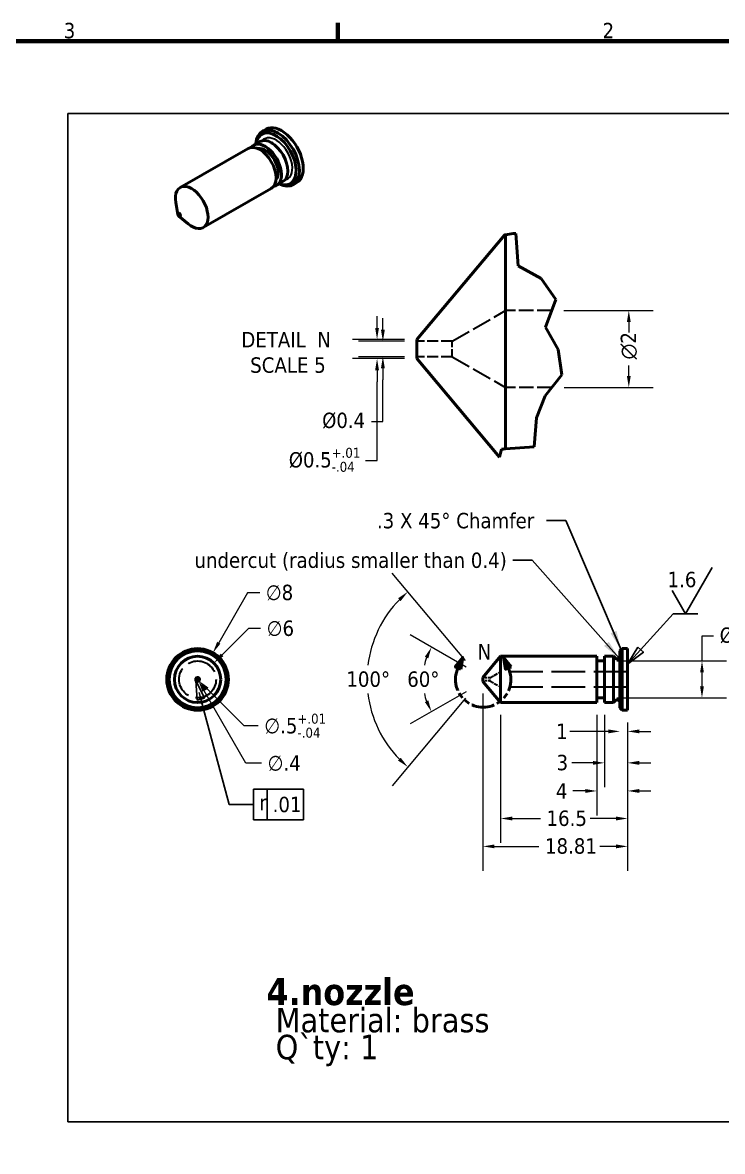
# Model space of a CAD drawing. Header units: millimetres. Extents: x 0 to 420, y 0 to 297.
# Drawn here: x 239 to 330, y 142.8 to 289.4 of the extents above; entities that cross this region are included whole.
import ezdxf

# ---------------------------------------------------------------- set-up
doc = ezdxf.new("R2010")
doc.units = ezdxf.units.MM
doc.linetypes.add('DASHED', pattern=[0.2067, 0.1654, -0.0413])
doc.linetypes.add('DOUBLE_DASH_CHAIN', pattern=[1.2403, 0.6614, -0.0827, 0.1654, -0.0827, 0.1654, -0.0827])
for name, color, linetype, lineweight in [('Border (ANSI)', 7, 'Continuous', 70), ('Break Line (ANSI)', 7, 'Continuous', 50), ('Detail Boundary (ANSI)', 7, 'DOUBLE_DASH_CHAIN', 50), ('Dimension (ANSI)', 7, 'Continuous', 25), ('Hidden (ANSI)', 7, 'DASHED', 35), ('Sketch Geometry (ANSI)', 7, 'Continuous', 25), ('Symbol (ANSI)', 7, 'Continuous', 25), ('Visible (ANSI)', 7, 'Continuous', 50), ('Visible Narrow (ANSI)', 7, 'Continuous', 35)]:
    doc.layers.add(name, color=color, linetype=linetype, lineweight=lineweight)
doc.styles.add('Note Text (ANSI)', font='tahoma.ttf')
doc.styles.add('Text Style77', font='tahoma.ttf')
doc.dimstyles.new('Default - mm (ANSI)', dxfattribs={"dimtxt": 2, "dimasz": 1.5, "dimexe": 3.175, "dimexo": 1.6002, "dimgap": 0.8, "dimtad": 0, "dimtoh": 1, "dimrnd": 1e-08, "dimzin": 12, "dimdsep": 46, "dimtxsty": 'Note Text (ANSI)', "dimcen": 0.09, "dimdle": 10, "dimclrd": 256, "dimclre": 256, "dimclrt": 256, "dimadec": 1, "dimazin": 3, "dimtfac": 0.65, "dimtofl": 0, "dimtmove": 0, "dimatfit": 3, "dimfxl": 1, "dimtolj": 1, "dimtzin": 4, "dimlwd": 15, "dimlwe": 15, "dimarcsym": 0})
doc.dimstyles.new('Default - mm (ANSI)$7', dxfattribs={"dimtxt": 2, "dimasz": 2.5, "dimexe": 3.175, "dimexo": 1.6002, "dimgap": 0.8, "dimtad": 0, "dimtoh": 1, "dimrnd": 1e-08, "dimzin": 12, "dimdsep": 46, "dimtxsty": 'Note Text (ANSI)', "dimcen": 0.09, "dimdle": 10, "dimclrd": 256, "dimclre": 256, "dimclrt": 256, "dimadec": 1, "dimazin": 3, "dimtfac": 0.65, "dimtofl": 0, "dimtmove": 0, "dimatfit": 3, "dimfxl": 1, "dimtolj": 1, "dimtzin": 4, "dimlwd": -1, "dimlwe": 15, "dimarcsym": 0})

# ---------------------------------------------------------------- blocks, each defined once
blk = doc.blocks.new('Borders Default Border')
at = {"layer": 'Border (ANSI)'}
blk.add_line((280, 287), (280, 289.4), dxfattribs=at)
at = {"layer": 'Border (ANSI)', "flags": 128}
blk.add_lwpolyline([(10, 10), (10, 287), (410, 287), (410, 10), (10, 10)], dxfattribs=at)
at = {"layer": 'Border (ANSI)', "char_height": 2, "attachment_point": 7, "style": 'Note Text (ANSI)'}
for s, insert in [('3', (244.38, 287.36)), ('2', (314.39, 287.4))]:
    blk.add_mtext(s, dxfattribs=dict(at, insert=insert))
blk = doc.blocks.new('*D29')
at = {"layer": 'Defpoints', "color": 0, "transparency": 16777216}
for p in [(209.58, 206.85), (215.24, 201.19)]:
    blk.add_point(p, dxfattribs=at)
at = {"layer": 'Dimension (ANSI)', "lineweight": 15, "transparency": 16777216}
for p, q in [((212.32, 204.02), (212.5, 204.02)), ((212.41, 203.93), (212.41, 204.11)), ((225.77, 190.66), (216.3, 200.13)), ((227.88, 190.66), (225.77, 190.66))]:
    blk.add_line(p, q, dxfattribs=at)
at = {"layer": 'Dimension (ANSI)', "transparency": 16777216}
blk.add_solid([(216.48, 200.31), (216.12, 199.95), (215.24, 201.19)], dxfattribs=at)
at = {"layer": 'Dimension (ANSI)', "lineweight": 18, "transparency": 16777216, "insert": (228.68, 192.25), "char_height": 2, "attachment_point": 1, "style": 'Note Text (ANSI)'}
blk.add_mtext('\\A1;∅8{\\H1.300000;\\S+.06^ +.02;}', dxfattribs=at)
blk = doc.blocks.new('*D30')
at = {"layer": 'Defpoints', "color": 0, "transparency": 16777216}
for p in [(209.71, 205.32), (215.11, 202.72)]:
    blk.add_point(p, dxfattribs=at)
at = {"layer": 'Dimension (ANSI)', "lineweight": 15, "transparency": 16777216}
for p, q in [((212.32, 204.02), (212.5, 204.02)), ((212.41, 203.93), (212.41, 204.11)), ((225.9, 197.52), (216.46, 202.07)), ((228, 197.52), (225.9, 197.52))]:
    blk.add_line(p, q, dxfattribs=at)
at = {"layer": 'Dimension (ANSI)', "transparency": 16777216}
blk.add_solid([(216.57, 202.29), (216.36, 201.84), (215.11, 202.72)], dxfattribs=at)
at = {"layer": 'Dimension (ANSI)', "lineweight": 18, "transparency": 16777216, "insert": (228.8, 199.11), "char_height": 2, "attachment_point": 1, "style": 'Note Text (ANSI)'}
blk.add_mtext('\\A1;∅6{\\H1.300000;\\S+.08^ +.04;}', dxfattribs=at)
blk = doc.blocks.new('*D36')
at = {"layer": 'Defpoints', "color": 0, "transparency": 16777216}
for p in [(263.77, 207.57), (259.77, 200.65)]:
    blk.add_point(p, dxfattribs=at)
at = {"layer": 'Dimension (ANSI)', "lineweight": 15, "transparency": 16777216}
for p, q in [((268.27, 215.37), (264.52, 208.87)), ((269.84, 215.37), (268.27, 215.37)), ((261.68, 204.11), (261.86, 204.11)), ((261.77, 204.02), (261.77, 204.2))]:
    blk.add_line(p, q, dxfattribs=at)
at = {"layer": 'Dimension (ANSI)', "transparency": 16777216}
blk.add_solid([(264.31, 209), (264.74, 208.75), (263.77, 207.57)], dxfattribs=at)
at = {"layer": 'Dimension (ANSI)', "lineweight": 18, "transparency": 16777216, "insert": (270.64, 216.41), "char_height": 2, "attachment_point": 1, "style": 'Note Text (ANSI)'}
blk.add_mtext('\\A1;∅8', dxfattribs=at)
blk = doc.blocks.new('*D37')
at = {"layer": 'Defpoints', "color": 0, "transparency": 16777216}
for p in [(263.89, 206.23), (259.65, 201.99)]:
    blk.add_point(p, dxfattribs=at)
at = {"layer": 'Dimension (ANSI)', "lineweight": 15, "transparency": 16777216}
for p, q in [((268.38, 210.72), (264.96, 207.29)), ((269.95, 210.72), (268.38, 210.72)), ((261.68, 204.11), (261.86, 204.11)), ((261.77, 204.02), (261.77, 204.2))]:
    blk.add_line(p, q, dxfattribs=at)
at = {"layer": 'Dimension (ANSI)', "transparency": 16777216}
blk.add_solid([(264.78, 207.47), (265.13, 207.12), (263.89, 206.23)], dxfattribs=at)
at = {"layer": 'Dimension (ANSI)', "lineweight": 18, "transparency": 16777216, "insert": (270.75, 211.76), "char_height": 2, "attachment_point": 1, "style": 'Note Text (ANSI)'}
blk.add_mtext('\\A1;∅6', dxfattribs=at)
blk = doc.blocks.new('*D38')
at = {"layer": 'Defpoints', "color": 0, "transparency": 16777216}
for p in [(261.67, 204.28), (261.87, 203.94)]:
    blk.add_point(p, dxfattribs=at)
at = {"layer": 'Dimension (ANSI)', "lineweight": 15, "transparency": 16777216}
for p, q in [((261.68, 204.11), (261.86, 204.11)), ((261.77, 204.02), (261.77, 204.2)), ((268.04, 193.25), (262.62, 202.64)), ((270.07, 193.25), (268.04, 193.25))]:
    blk.add_line(p, q, dxfattribs=at)
at = {"layer": 'Dimension (ANSI)', "transparency": 16777216}
blk.add_solid([(262.84, 202.76), (262.41, 202.51), (261.87, 203.94)], dxfattribs=at)
at = {"layer": 'Dimension (ANSI)', "lineweight": 18, "transparency": 16777216, "insert": (270.87, 194.25), "char_height": 2, "attachment_point": 1, "style": 'Note Text (ANSI)'}
blk.add_mtext('\\A1;∅.4', dxfattribs=at)
blk = doc.blocks.new('*D39')
at = {"layer": 'Defpoints', "color": 0, "transparency": 16777216}
for p in [(261.6, 204.29), (261.95, 203.93)]:
    blk.add_point(p, dxfattribs=at)
at = {"layer": 'Dimension (ANSI)', "lineweight": 15, "transparency": 16777216}
for p, q in [((261.68, 204.11), (261.86, 204.11)), ((261.77, 204.02), (261.77, 204.2)), ((267.82, 198.07), (263.01, 202.87)), ((269.64, 198.07), (267.82, 198.07))]:
    blk.add_line(p, q, dxfattribs=at)
at = {"layer": 'Dimension (ANSI)', "transparency": 16777216}
blk.add_solid([(263.19, 203.05), (262.83, 202.7), (261.95, 203.93)], dxfattribs=at)
at = {"layer": 'Dimension (ANSI)', "lineweight": 18, "transparency": 16777216, "insert": (270.44, 199.66), "char_height": 2, "attachment_point": 1, "style": 'Note Text (ANSI)'}
blk.add_mtext('\\A1;∅.5{\\H1.300000;\\S+.01^ -.04;}', dxfattribs=at)
blk = doc.blocks.new('*D40')
at = {"layer": 'Defpoints', "color": 0, "transparency": 16777216}
for p in [(291.16, 205.57), (298.03, 204.91), (299.42, 204.11), (298.03, 203.31)]:
    blk.add_point(p, dxfattribs=at)
at = {"layer": 'Dimension (ANSI)', "lineweight": 15, "transparency": 16777216}
for p, q in [((296.65, 205.71), (289.41, 209.89)), ((296.65, 202.51), (289.41, 198.33))]:
    blk.add_line(p, q, dxfattribs=at)
for start, end in [(160.2608, 167.3204), (192.6796, 199.7392)]:
    blk.add_arc((299.42, 204.11), 8.39, start, end, dxfattribs=at)
at = {"layer": 'Dimension (ANSI)', "transparency": 16777216}
for points in [[(291.3, 207.05), (291.75, 206.84), (292.16, 208.3)], [(291.75, 201.38), (291.3, 201.17), (292.16, 199.92)]]:
    blk.add_solid(points, dxfattribs=at)
at = {"layer": 'Dimension (ANSI)', "lineweight": 18, "transparency": 16777216, "insert": (289.01, 205.15), "char_height": 2, "attachment_point": 1, "style": 'Note Text (ANSI)'}
blk.add_mtext('\\A1;60°', dxfattribs=at)
blk = doc.blocks.new('*D41')
at = {"layer": 'Defpoints', "color": 0, "transparency": 16777216}
for p in [(284.4, 208.37), (297.61, 205.34), (298.63, 204.11), (297.61, 202.89)]:
    blk.add_point(p, dxfattribs=at)
at = {"layer": 'Dimension (ANSI)', "lineweight": 15, "transparency": 16777216}
for p, q in [((296.58, 206.56), (287.05, 217.92)), ((296.58, 201.66), (287.05, 190.3))]:
    blk.add_line(p, q, dxfattribs=at)
for start, end in [(135.7885, 172.8804), (187.1196, 224.2115)]:
    blk.add_arc((298.63, 204.11), 14.85, start, end, dxfattribs=at)
at = {"layer": 'Dimension (ANSI)', "transparency": 16777216}
for points in [[(287.82, 214.65), (288.16, 214.29), (289.09, 215.49)], [(288.16, 193.94), (287.82, 193.57), (289.09, 192.73)]]:
    blk.add_solid(points, dxfattribs=at)
at = {"layer": 'Dimension (ANSI)', "lineweight": 18, "transparency": 16777216, "insert": (281.1, 205.15), "char_height": 2, "attachment_point": 1, "style": 'Note Text (ANSI)'}
blk.add_mtext('\\A1;100°', dxfattribs=at)
blk = doc.blocks.new('*D42')
at = {"layer": 'Defpoints', "color": 0, "transparency": 16777216}
for p in [(301.15, 201.11), (317.65, 200.11), (317.65, 186.04)]:
    blk.add_point(p, dxfattribs=at)
at = {"layer": 'Dimension (ANSI)', "lineweight": 15, "transparency": 16777216}
for p, q in [((301.15, 199.51), (301.15, 182.86)), ((317.65, 198.51), (317.65, 182.86)), ((302.65, 186.04), (306.31, 186.04)), ((316.15, 186.04), (312.8, 186.04))]:
    blk.add_line(p, q, dxfattribs=at)
at = {"layer": 'Dimension (ANSI)', "transparency": 16777216}
for points in [[(302.65, 186.29), (302.65, 185.79), (301.15, 186.04)], [(316.15, 186.29), (316.15, 185.79), (317.65, 186.04)]]:
    blk.add_solid(points, dxfattribs=at)
at = {"layer": 'Dimension (ANSI)', "lineweight": 18, "transparency": 16777216, "insert": (307.11, 187.08), "char_height": 2, "attachment_point": 1, "style": 'Note Text (ANSI)'}
blk.add_mtext('\\A1;16.5', dxfattribs=at)
blk = doc.blocks.new('*D43')
at = {"layer": 'Defpoints', "color": 0, "transparency": 16777216}
for p in [(316.65, 204.11), (317.65, 204.11), (316.65, 197.36)]:
    blk.add_point(p, dxfattribs=at)
at = {"layer": 'Dimension (ANSI)', "lineweight": 15, "transparency": 16777216}
for p, q in [((315.15, 197.36), (310.13, 197.36)), ((319.15, 197.36), (320.65, 197.36))]:
    blk.add_line(p, q, dxfattribs=at)
at = {"layer": 'Dimension (ANSI)', "transparency": 16777216}
for points in [[(315.15, 197.61), (315.15, 197.11), (316.65, 197.36)], [(319.15, 197.61), (319.15, 197.11), (317.65, 197.36)]]:
    blk.add_solid(points, dxfattribs=at)
at = {"layer": 'Dimension (ANSI)', "lineweight": 18, "transparency": 16777216, "insert": (308.36, 198.37), "char_height": 2, "attachment_point": 1, "style": 'Note Text (ANSI)'}
blk.add_mtext('\\A1;1', dxfattribs=at)
blk = doc.blocks.new('*D44')
at = {"layer": 'Defpoints', "color": 0, "transparency": 16777216}
for p in [(298.84, 203.86), (317.65, 200.11), (317.65, 182.42)]:
    blk.add_point(p, dxfattribs=at)
at = {"layer": 'Dimension (ANSI)', "lineweight": 15, "transparency": 16777216}
for p, q in [((298.84, 202.26), (298.84, 179.24)), ((317.65, 198.51), (317.65, 179.24)), ((300.34, 182.42), (306.11, 182.42)), ((316.15, 182.42), (314.02, 182.42))]:
    blk.add_line(p, q, dxfattribs=at)
at = {"layer": 'Dimension (ANSI)', "transparency": 16777216}
for points in [[(300.34, 182.67), (300.34, 182.17), (298.84, 182.42)], [(316.15, 182.67), (316.15, 182.17), (317.65, 182.42)]]:
    blk.add_solid(points, dxfattribs=at)
at = {"layer": 'Dimension (ANSI)', "lineweight": 18, "transparency": 16777216, "insert": (306.91, 183.47), "char_height": 2, "attachment_point": 1, "style": 'Note Text (ANSI)'}
blk.add_mtext('\\A1;18.81', dxfattribs=at)
blk = doc.blocks.new('Surface Texture Identifier1')
at = {"layer": 'Symbol (ANSI)'}
for p, q in [((325.17, 212.65), (328.63, 218.65)), ((323.44, 215.65), (325.17, 212.65)), ((319.33, 207.97), (323.58, 212.64)), ((323.58, 212.64), (326.76, 212.64)), ((318.96, 208.3), (317.65, 206.11)), ((319.7, 207.63), (318.96, 208.3)), ((319.33, 207.97), (317.65, 206.11)), ((317.65, 206.11), (319.7, 207.63))]:
    blk.add_line(p, q, dxfattribs=at)
at = {"layer": 'Symbol (ANSI)', "flags": 128}
blk.add_lwpolyline([(318.96, 208.3), (317.65, 206.11), (319.7, 207.63), (318.96, 208.3)], dxfattribs=at)
at = {"layer": 'Symbol (ANSI)'}
blk.add_solid([(318.96, 208.3), (317.65, 206.11), (319.7, 207.63), (318.96, 208.3)], dxfattribs=at)
at = {"layer": 'Symbol (ANSI)', "insert": (322.83, 216.05), "char_height": 2, "attachment_point": 7, "style": 'Note Text (ANSI)'}
blk.add_mtext('1.6', dxfattribs=at)
blk = doc.blocks.new('GD&T Identifier1')
at = {"layer": 'Symbol (ANSI)'}
for p, q in [((261.64, 203.69), (261.56, 203.97)), ((261.69, 203.72), (261.56, 203.97)), ((261.56, 203.97), (261.58, 203.66)), ((261.64, 202.73), (261.73, 201.43)), ((262.21, 201.56), (261.99, 202.39)), ((262.69, 201.69), (262.33, 202.42)), ((261.73, 201.43), (262.69, 201.69)), ((262.21, 201.56), (265.88, 187.87)), ((269.05, 189.87), (275.55, 189.87)), ((269.05, 189.87), (269.05, 185.87)), ((270.83, 189.87), (270.83, 185.87)), ((275.55, 189.87), (275.55, 185.87)), ((265.88, 187.87), (269.05, 187.87)), ((269.05, 185.87), (275.55, 185.87))]:
    blk.add_line(p, q, dxfattribs=at)
at = {"layer": 'Symbol (ANSI)', "flags": 128}
blk.add_lwpolyline([(262.69, 201.69), (261.56, 203.97), (261.73, 201.43), (262.69, 201.69)], dxfattribs=at)
at = {"layer": 'Symbol (ANSI)'}
blk.add_solid([(262.69, 201.69), (261.56, 203.97), (261.73, 201.43), (262.69, 201.69)], dxfattribs=at)
at = {"layer": 'Symbol (ANSI)', "char_height": 2, "attachment_point": 7}
for s, insert, style in [('r', (269.78, 187.11), 'Text Style77'), ('.01', (271.52, 186.83), 'Note Text (ANSI)')]:
    blk.add_mtext(s, dxfattribs=dict(at, insert=insert, style=style))
blk = doc.blocks.new('2dDetail0')
at = {"layer": 'Detail Boundary (ANSI)', "linetype": 'Continuous'}
for p, q in [((296.23, 206.96), (295.24, 205.76)), ((295.61, 205.59), (296.23, 206.96)), ((295.97, 205.43), (296.23, 206.96)), ((302.15, 205.59), (301.52, 206.96)), ((302.51, 205.76), (301.52, 206.96)), ((301.52, 206.96), (301.79, 205.43)), ((295.24, 205.76), (295.97, 205.43)), ((301.79, 205.43), (302.51, 205.76))]:
    blk.add_line(p, q, dxfattribs=at)
at = {"layer": 'Detail Boundary (ANSI)', "linetype": 'Continuous', "flags": 128}
for points in [[(295.97, 205.43), (296.23, 206.96), (295.24, 205.76), (295.97, 205.43)], [(302.51, 205.76), (301.52, 206.96), (301.79, 205.43), (302.51, 205.76)]]:
    blk.add_lwpolyline(points, dxfattribs=at)
at = {"layer": 'Detail Boundary (ANSI)', "ltscale": 4.568279}
blk.add_arc((298.88, 204.1), 3.6, 155.3986, 24.6014, dxfattribs=at)
at = {"layer": 'Detail Boundary (ANSI)'}
for points in [[(295.97, 205.43), (296.23, 206.96), (295.24, 205.76), (295.97, 205.43)], [(302.51, 205.76), (301.52, 206.96), (301.79, 205.43), (302.51, 205.76)]]:
    blk.add_solid(points, dxfattribs=at)
at = {"layer": 'Detail Boundary (ANSI)', "insert": (298.16, 206.69), "char_height": 2, "attachment_point": 7, "style": 'Note Text (ANSI)'}
blk.add_mtext('N', dxfattribs=at)
blk = doc.blocks.new('*D81')
at = {"layer": 'Defpoints', "color": 0, "transparency": 16777216}
for p in [(307.77, 252.03), (307.8, 242.03), (317.8, 242.03)]:
    blk.add_point(p, dxfattribs=at)
at = {"layer": 'Dimension (ANSI)', "lineweight": 15, "transparency": 16777216}
for p, q in [((309.37, 252.03), (320.97, 252.03)), ((317.8, 250.53), (317.8, 249.19)), ((317.8, 243.53), (317.8, 244.87)), ((309.4, 242.03), (320.97, 242.03))]:
    blk.add_line(p, q, dxfattribs=at)
at = {"layer": 'Dimension (ANSI)', "transparency": 16777216}
for points in [[(317.55, 250.53), (318.05, 250.53), (317.8, 252.03)], [(317.55, 243.53), (318.05, 243.53), (317.8, 242.03)]]:
    blk.add_solid(points, dxfattribs=at)
at = {"layer": 'Dimension (ANSI)', "lineweight": 18, "transparency": 16777216, "insert": (316.75, 245.67), "char_height": 2, "attachment_point": 1, "rotation": 90, "style": 'Note Text (ANSI)'}
blk.add_mtext('\\A1;\\fAIGDT|b0|i0;\\H1.9873;n\\fTahoma|b0|i0;\\H2.0000;2', dxfattribs=at)
blk = doc.blocks.new('*D82')
at = {"layer": 'Defpoints', "color": 0, "transparency": 16777216}
for p in [(290.26, 248.03), (285.85, 246.03), (290.26, 246.03)]:
    blk.add_point(p, dxfattribs=at)
at = {"layer": 'Dimension (ANSI)', "lineweight": 15, "transparency": 16777216}
for p, q in [((285.85, 249.53), (285.85, 251.03)), ((288.66, 248.03), (282.67, 248.03)), ((288.66, 246.03), (282.67, 246.03)), ((285.85, 244.53), (285.85, 243.03)), ((285.85, 237.62), (285.85, 243.03)), ((284.35, 237.62), (285.85, 237.62))]:
    blk.add_line(p, q, dxfattribs=at)
at = {"layer": 'Dimension (ANSI)', "transparency": 16777216}
for points in [[(285.6, 249.53), (286.1, 249.53), (285.85, 248.03)], [(285.6, 244.53), (286.1, 244.53), (285.85, 246.03)]]:
    blk.add_solid(points, dxfattribs=at)
at = {"layer": 'Dimension (ANSI)', "lineweight": 18, "transparency": 16777216, "insert": (277.96, 238.76), "char_height": 2, "attachment_point": 1, "style": 'Note Text (ANSI)'}
blk.add_mtext('\\A1;\\fTahoma|b0|i0;\\H1.9873;Ø0.4', dxfattribs=at)
blk = doc.blocks.new('*D83')
at = {"layer": 'Defpoints', "color": 0, "transparency": 16777216}
for p in [(290.26, 248.28), (285.09, 245.78), (290.26, 245.78)]:
    blk.add_point(p, dxfattribs=at)
at = {"layer": 'Dimension (ANSI)', "lineweight": 15, "transparency": 16777216}
for p, q in [((285.09, 249.78), (285.09, 251.28)), ((288.66, 248.28), (281.92, 248.28)), ((288.66, 245.78), (281.92, 245.78)), ((285.09, 244.28), (285.09, 242.78)), ((285.09, 232.55), (285.09, 242.78)), ((283.59, 232.55), (285.09, 232.55))]:
    blk.add_line(p, q, dxfattribs=at)
at = {"layer": 'Dimension (ANSI)', "transparency": 16777216}
for points in [[(284.84, 249.78), (285.34, 249.78), (285.09, 248.28)], [(284.84, 244.28), (285.34, 244.28), (285.09, 245.78)]]:
    blk.add_solid(points, dxfattribs=at)
at = {"layer": 'Dimension (ANSI)', "lineweight": 18, "transparency": 16777216, "insert": (273.62, 234.2), "char_height": 2, "attachment_point": 1, "style": 'Note Text (ANSI)'}
blk.add_mtext('\\A1;\\fTahoma|b0|i0;\\H1.9873;Ø0.5{\\H1.300000;\\S+.01^ -.04;}', dxfattribs=at)
blk = doc.blocks.new('*D90')
at = {"layer": 'Defpoints', "color": 0, "transparency": 16777216}
for p in [(314.65, 201.11), (317.65, 200.11), (317.65, 193.27)]:
    blk.add_point(p, dxfattribs=at)
at = {"layer": 'Dimension (ANSI)', "lineweight": 15, "transparency": 16777216}
for p, q in [((314.65, 199.51), (314.65, 190.1)), ((317.65, 198.51), (317.65, 190.1)), ((313.15, 193.27), (310.42, 193.27)), ((319.15, 193.27), (320.65, 193.27))]:
    blk.add_line(p, q, dxfattribs=at)
at = {"layer": 'Dimension (ANSI)', "transparency": 16777216}
for points in [[(313.15, 193.52), (313.15, 193.02), (314.65, 193.27)], [(319.15, 193.52), (319.15, 193.02), (317.65, 193.27)]]:
    blk.add_solid(points, dxfattribs=at)
at = {"layer": 'Dimension (ANSI)', "lineweight": 18, "transparency": 16777216, "insert": (308.41, 194.31), "char_height": 2, "attachment_point": 1, "style": 'Note Text (ANSI)'}
blk.add_mtext('\\A1;3', dxfattribs=at)
blk = doc.blocks.new('*D91')
at = {"layer": 'Defpoints', "color": 0, "transparency": 16777216}
for p in [(313.65, 201.11), (317.65, 200.11), (313.65, 189.62)]:
    blk.add_point(p, dxfattribs=at)
at = {"layer": 'Dimension (ANSI)', "lineweight": 15, "transparency": 16777216}
for p, q in [((313.65, 199.51), (313.65, 186.45)), ((317.65, 198.51), (317.65, 186.45)), ((312.15, 189.62), (310.51, 189.62)), ((319.15, 189.62), (320.65, 189.62))]:
    blk.add_line(p, q, dxfattribs=at)
at = {"layer": 'Dimension (ANSI)', "transparency": 16777216}
for points in [[(312.15, 189.87), (312.15, 189.37), (313.65, 189.62)], [(319.15, 189.87), (319.15, 189.37), (317.65, 189.62)]]:
    blk.add_solid(points, dxfattribs=at)
at = {"layer": 'Dimension (ANSI)', "lineweight": 18, "transparency": 16777216, "insert": (308.33, 190.62), "char_height": 2, "attachment_point": 1, "style": 'Note Text (ANSI)'}
blk.add_mtext('\\A1;4', dxfattribs=at)
blk = doc.blocks.new('*D92')
at = {"layer": 'Defpoints', "color": 0, "transparency": 16777216}
for p in [(314.65, 206.51), (314.65, 201.71), (327.31, 201.71)]:
    blk.add_point(p, dxfattribs=at)
at = {"layer": 'Dimension (ANSI)', "lineweight": 15, "transparency": 16777216}
for p, q in [((328.81, 209.73), (327.31, 209.73)), ((327.31, 209.73), (327.31, 206.51)), ((316.25, 206.51), (330.48, 206.51)), ((327.31, 205.01), (327.31, 203.21)), ((316.25, 201.71), (330.48, 201.71))]:
    blk.add_line(p, q, dxfattribs=at)
at = {"layer": 'Dimension (ANSI)', "transparency": 16777216}
for points in [[(327.06, 205.01), (327.56, 205.01), (327.31, 206.51)], [(327.06, 203.21), (327.56, 203.21), (327.31, 201.71)]]:
    blk.add_solid(points, dxfattribs=at)
at = {"layer": 'Dimension (ANSI)', "lineweight": 18, "transparency": 16777216, "insert": (329.61, 210.86), "char_height": 2, "attachment_point": 1, "style": 'Note Text (ANSI)'}
blk.add_mtext('\\A1;\\fTahoma|b0|i0;\\H1.9873;Ø4.8', dxfattribs=at)

msp = doc.modelspace()

# ---------------------------------------------------------------- linework, layer by layer
at = {"layer": 'Break Line (ANSI)'}
for p, q in [((302.7805, 262.0315), (301.7929, 261.8676)), ((303.405, 257.8545), (303.1192, 262.0315)), ((306.4211, 256.1983), (303.405, 257.8545)), ((308.305, 253.4706), (306.4211, 256.1983)), ((306.9695, 249.88), (308.305, 253.4706)), ((308.6108, 246.9627), (306.9695, 249.88)), ((309.097, 243.6702), (308.6108, 246.9627)), ((306.9437, 240.9502), (309.097, 243.6702)), ((305.8119, 238.0788), (306.9437, 240.9502)), ((305.502, 234.3112), (305.8119, 238.0788)), ((301.0105, 232.9639), (301.2812, 234.0242)), ((301.7929, 234.059), (305.502, 234.3112))]:
    msp.add_line(p, q, dxfattribs=at)
for points, weights in [([(301.6332, 261.841), (301.6332, 261.841), (301.7929, 261.8676)], [1.00732368067, 1.00732368067, 1]), ([(301.7929, 234.059), (301.5113, 234.0399), (301.2812, 234.0242)], [1, 1.00099104642, 1])]:
    msp.add_rational_spline(points, weights, degree=2, dxfattribs=at)
at = {"layer": 'Hidden (ANSI)', "ltscale": 15.237473}
for p, q in [((294.8647, 248.0315), (301.7929, 252.0315)), ((294.8647, 246.0315), (301.7929, 242.0315))]:
    msp.add_line(p, q, dxfattribs=at)
at = {"layer": 'Hidden (ANSI)', "ltscale": 11.383861}
msp.add_line((307.7697, 252.0315), (301.7929, 252.0315), dxfattribs=at)
at = {"layer": 'Hidden (ANSI)', "ltscale": 8.77944}
for p, q in [((294.8647, 248.0315), (290.2553, 248.0315)), ((294.8647, 246.0315), (290.2553, 246.0315))]:
    msp.add_line(p, q, dxfattribs=at)
at = {"layer": 'Hidden (ANSI)', "ltscale": 5.983681}
msp.add_line((294.8647, 246.0315), (294.8647, 248.0315), dxfattribs=at)
at = {"layer": 'Hidden (ANSI)', "ltscale": 11.440995}
msp.add_line((307.7997, 242.0315), (301.7929, 242.0315), dxfattribs=at)
at = {"layer": 'Hidden (ANSI)', "ltscale": 1.755808}
for p, q in [((299.7658, 204.3108), (298.8439, 204.3108)), ((299.7658, 203.9108), (298.8439, 203.9108))]:
    msp.add_line(p, q, dxfattribs=at)
at = {"layer": 'Hidden (ANSI)', "ltscale": 3.047415}
for p, q in [((299.7658, 204.3108), (301.1514, 205.1108)), ((299.7658, 203.9108), (301.1514, 203.1108))]:
    msp.add_line(p, q, dxfattribs=at)
at = {"layer": 'Hidden (ANSI)', "ltscale": 1.196656}
msp.add_line((299.7658, 203.9108), (299.7658, 204.3108), dxfattribs=at)
at = {"layer": 'Hidden (ANSI)', "ltscale": 26.608612}
for p, q in [((317.6514, 205.1108), (301.1514, 205.1108)), ((317.6514, 203.1108), (301.1514, 203.1108))]:
    msp.add_line(p, q, dxfattribs=at)
at = {"layer": 'Hidden (ANSI)', "ltscale": 24.318085}
msp.add_circle((261.7734, 204.1108), 2.4, dxfattribs=at)
at = {"layer": 'Sketch Geometry (ANSI)'}
for p, q in [((244.9055, 277.6094), (407.847, 277.6094)), ((244.9055, 146.6518), (244.9055, 277.6094)), ((407.847, 146.6518), (244.9055, 146.6518))]:
    msp.add_line(p, q, dxfattribs=at)
at = {"layer": 'Visible (ANSI)'}
for p, q in [((270.6772, 275.5916), (270.1822, 275.3066)), ((268.3478, 273.0962), (259.509, 268.0063)), ((269.8716, 273.9737), (269.0549, 273.5034)), ((271.5513, 273.7207), (271.3769, 273.8219)), ((273.49, 270.354), (273.49, 270.1524)), ((272.8658, 268.7742), (272.0491, 268.3039)), ((274.6694, 268.6589), (274.1745, 268.3739)), ((271.342, 267.8967), (262.5032, 262.8068)), ((259.2018, 264.5221), (258.9349, 266.0688)), ((259.3355, 264.2899), (260.5393, 263.2828)), ((290.2553, 248.2815), (301.6332, 261.841)), ((301.7929, 261.8676), (301.7929, 234.059)), ((303.1192, 262.0315), (302.7805, 262.0315)), ((290.2553, 248.2815), (290.2553, 245.7815)), ((290.2553, 245.7815), (301.0105, 232.9639)), ((298.8439, 204.3608), (301.1514, 207.1108)), ((301.1514, 207.1108), (301.1514, 201.1108)), ((313.6514, 207.1108), (301.1514, 207.1108)), ((313.6514, 207.1108), (313.6514, 201.1108)), ((314.6514, 201.1108), (314.6514, 207.1108)), ((315.8065, 207.1108), (314.6514, 207.1108)), ((315.8065, 207.1108), (315.8065, 201.1108)), ((316.054, 206.8633), (315.8065, 207.1108)), ((316.6514, 207.8108), (316.9514, 208.1108)), ((316.6514, 200.4108), (316.6514, 207.8108)), ((316.9514, 208.1108), (316.9514, 200.1108)), ((317.6514, 208.1108), (316.9514, 208.1108)), ((317.6514, 200.1108), (317.6514, 208.1108)), ((314.6514, 206.5108), (313.6514, 206.5108)), ((298.8439, 204.3608), (298.8439, 203.8608)), ((298.8439, 203.8608), (301.1514, 201.1108)), ((313.6514, 201.1108), (301.1514, 201.1108)), ((314.6514, 201.7108), (313.6514, 201.7108)), ((315.8065, 201.1108), (314.6514, 201.1108)), ((316.054, 201.3583), (315.8065, 201.1108)), ((316.6514, 200.4108), (316.9514, 200.1108)), ((317.6514, 200.1108), (316.9514, 200.1108))]:
    msp.add_line(p, q, dxfattribs=at)
for radius in [4, 3.7, 3, 0.25, 0.2]:
    msp.add_circle((261.7734, 204.1108), radius, dxfattribs=at)
for centre, start, end in [((316.3014, 207.1108), 225, 0), ((316.3014, 201.1108), 0, 135)]:
    msp.add_arc(centre, 0.35, start, end, dxfattribs=at)
for centre, major_axis, start_param, end_param in [((272.1783, 271.8402), (1.9961, -3.4663), 5.56045106, 10.14751221), ((272.6733, 272.1253), (-1.9961, 3.4663), 3.14159265, 6.28318531), ((271.9662, 271.7181), (-1.8464, 3.2064), 2.51633239, 6.90844557), ((271.3687, 271.374), (1.4971, -2.5998), 0, 3.14159265), ((269.8449, 270.4965), (1.4971, -2.5998), 0, 3.14159265), ((270.552, 270.9037), (-1.4971, 2.5998), 2.90411914, 6.52065882), ((270.552, 270.9037), (1.1977, -2.0798), 0.18521655, 2.9563761), ((261.0061, 265.4065), (1.4971, -2.5998), 5.27788112, 10.43008215)]:
    msp.add_ellipse(centre, major_axis=major_axis, ratio=0.57809312, start_param=start_param, end_param=end_param, dxfattribs=at)
for major_axis in [(0.1248, -0.2166), (0.0998, -0.1733)]:
    msp.add_ellipse((259.3744, 264.4669), major_axis=major_axis, ratio=0.57809312, dxfattribs=at)
at = {"layer": 'Visible Narrow (ANSI)'}
for centre, major_axis, start_param, end_param in [((271.9662, 271.7181), (-1.4971, 2.5998), 2.94148131, 6.48329665), ((271.5437, 271.4748), (-1.3736, 2.3853), 3.92892453, 5.49585344)]:
    msp.add_ellipse(centre, major_axis=major_axis, ratio=0.57809312, start_param=start_param, end_param=end_param, dxfattribs=at)

# ---------------------------------------------------------------- block references
msp.add_blockref('Borders Default Border', (0, 0))
at = {"layer": 'Detail Boundary (ANSI)'}
msp.add_blockref('2dDetail0', (0, 0), dxfattribs=at)
at = {"layer": 'Symbol (ANSI)'}
for name in ['Surface Texture Identifier1', 'GD&T Identifier1']:
    msp.add_blockref(name, (0, 0), dxfattribs=at)

# ---------------------------------------------------------------- texts
at = {"layer": 'Symbol (ANSI)', "char_height": 2, "style": 'Note Text (ANSI)'}
for s, insert, attachment_point in [('DETAIL  N', (267.4535, 247.2426), 7), ('SCALE 5', (268.6103, 243.9075), 7), ('{.3 X 45° Chamfer}', (305.5143, 225.7398), 3)]:
    msp.add_mtext(s, dxfattribs=dict(at, insert=insert, attachment_point=attachment_point))
at = {"layer": 'Symbol (ANSI)', "insert": (301.9473, 220.5982), "char_height": 2, "width": 41.580229, "attachment_point": 3, "style": 'Note Text (ANSI)'}
msp.add_mtext('{undercut (radius smaller than 0.4)}', dxfattribs=at)
at = {"layer": 'Symbol (ANSI)', "insert": (270.726, 165.3026), "char_height": 2, "width": 42.370223, "attachment_point": 1, "line_spacing_factor": 0.661283, "style": 'Note Text (ANSI)'}
msp.add_mtext('{\\fTahoma|b1|i0|c129|p34;\\H1.75x;4.nozzle\\P\\fTahoma|b0|i0|c129|p34;\\H0.90714x; Material: brass\\H1.6867x; \\H0.59287x;\\P Q`ty: 1\\H1.656x; \\H0.60385x;\\P\\H1.6273x; }', dxfattribs=at)

# ---------------------------------------------------------------- dimensions: what is measured, and where the dimension line sits
at = {"layer": 'Dimension (ANSI)', "lineweight": 18}
for base, p1, p2, text, override, picture, middle in [((285.0936, 245.7815), (290.2553, 248.2815), (290.2553, 245.7815), '\\fTahoma|b0|i0;\\H1.9873;Ø0<>', {"dimgap": 0.8, "dimtih": 1, "dimtoh": 1, "dimdec": 2, "dimlfac": 0.2, "dimtol": 1, "dimlim": 0, "dimtp": 0.01, "dimtm": 0.04, "dimtdec": 2, "dimtmove": 1, "dimatfit": 1}, '*D83', (284.8408, 232.548)), ((285.8486, 246.0315), (290.2553, 248.0315), (290.2553, 246.0315), '\\fTahoma|b0|i0;\\H1.9873;Ø0<>', {"dimgap": 0.8, "dimtih": 1, "dimtoh": 1, "dimdec": 2, "dimlfac": 0.2, "dimtol": 0, "dimlim": 0, "dimtp": 0, "dimtm": 0, "dimtdec": 2, "dimtmove": 1, "dimatfit": 1}, '*D82', (285.6844, 237.624)), ((317.7997, 242.0315), (307.7697, 252.0315), (307.7997, 242.0315), '\\fAIGDT|b0|i0;\\H1.9873;n\\fTahoma|b0|i0;\\H2.0000;<>', {"dimgap": 0.8, "dimtoh": 0, "dimdec": 2, "dimlfac": 0.2, "dimtol": 0, "dimlim": 0, "dimtp": 0, "dimtm": 0, "dimtdec": 2, "dimatfit": 1}, '*D81', (317.7997, 247.0315)), ((327.31, 201.7108), (314.6514, 206.5108), (314.6514, 201.7108), '\\fTahoma|b0|i0;\\H1.9873;Ø<>', {"dimgap": 0.8, "dimtih": 1, "dimtoh": 1, "dimdec": 2, "dimtol": 0, "dimlim": 0, "dimtp": 0, "dimtm": 0, "dimtdec": 2, "dimtmove": 1, "dimatfit": 2}, '*D92', (327.408, 209.7278))]:
    dim = msp.add_linear_dim(base=base, p1=p1, p2=p2, angle=90, text=text, dimstyle='Default - mm (ANSI)', override=override, dxfattribs=at)
    dim.commit()
    dim.dimension.update_dxf_attribs({"geometry": picture, "text_midpoint": middle, "dimtype": 160})
for base, center, p1, p2, picture, middle in [((284.4046, 208.3709), (298.6341, 204.1108), (297.6056, 205.3367), (297.6056, 202.885), '*D41', (283.7806, 204.1108)), ((291.1597, 205.5672), (299.4194, 204.1108), (298.0336, 204.9109), (298.0336, 203.3107), '*D40', (291.0323, 204.1108))]:
    dim = msp.add_angular_dim_3p(base=base, center=center, p1=p1, p2=p2, dimstyle='Default - mm (ANSI)', override={"dimgap": 0.8, "dimtih": 1, "dimadec": 1, "dimtol": 0, "dimlim": 0, "dimtp": 0, "dimtm": 0, "dimtdec": 0}, dxfattribs=at)
    dim.commit()
    dim.dimension.update_dxf_attribs({"geometry": picture, "text_midpoint": middle, "dimtype": 165})
for p1, p2, override, picture, middle in [((259.7734, 200.6467), (263.7734, 207.5749), {"dimgap": 0.8, "dimtih": 1, "dimdec": 2, "dimlfac": 1, "dimtol": 0, "dimlim": 0, "dimtp": 0, "dimtm": 0, "dimtdec": 2}, '*D36', (272.3932, 215.3673)), ((259.6521, 201.9895), (263.8947, 206.2322), {"dimgap": 0.8, "dimtih": 1, "dimdec": 2, "dimlfac": 1, "dimtol": 0, "dimlim": 0, "dimtp": 0, "dimtm": 0, "dimtdec": 2}, '*D37', (272.5013, 210.7179)), ((209.5808, 206.8469), (215.2377, 201.1901), {"dimgap": 0.8, "dimtih": 1, "dimdec": 2, "dimlfac": 1, "dimtol": 1, "dimlim": 0, "dimtp": 0.06, "dimtm": -0.02, "dimtdec": 2}, '*D29', (232.2774, 190.6555)), ((209.7064, 205.3203), (215.1121, 202.7167), {"dimgap": 0.8, "dimtih": 1, "dimdec": 2, "dimlfac": 1, "dimtol": 1, "dimlim": 0, "dimtp": 0.08, "dimtm": -0.04, "dimtdec": 2}, '*D30', (232.4098, 197.5187)), ((261.5966, 204.2876), (261.9502, 203.9341), {"dimgap": 0.8, "dimtih": 1, "dimdec": 2, "dimlfac": 1, "dimtol": 1, "dimlim": 0, "dimtp": 0.01, "dimtm": 0.04, "dimtdec": 2}, '*D39', (274.4133, 198.0665)), ((261.6734, 204.284), (261.8734, 203.9376), {"dimgap": 0.8, "dimtih": 1, "dimdec": 2, "dimlfac": 1, "dimtol": 0, "dimlim": 0, "dimtp": 0, "dimtm": 0, "dimtdec": 2}, '*D38', (273.0549, 193.2514))]:
    dim = msp.add_diameter_dim_2p(p1=p1, p2=p2, dimstyle='Default - mm (ANSI)', override=override, dxfattribs=at)
    dim.commit()
    dim.dimension.update_dxf_attribs({"geometry": picture, "text_midpoint": middle, "dimtype": 163})
dim = msp.add_linear_dim(base=(317.6514, 182.4199), p1=(298.8439, 203.8608), p2=(317.6514, 200.1108), dimstyle='Default - mm (ANSI)', override={"dimgap": 0.8, "dimtoh": 0, "dimdec": 2, "dimtol": 0, "dimlim": 0, "dimtp": 0, "dimtm": 0, "dimtdec": 2, "dimatfit": 1}, dxfattribs=at)
dim.commit()
dim.dimension.update_dxf_attribs({"geometry": '*D44', "text_midpoint": (310.0629, 182.4199), "dimtype": 160})
for base, p1, p2, override, picture, middle in [((316.6514, 197.3649), (317.6514, 204.1108), (316.6514, 204.1108), {"dimgap": 0.8, "dimtoh": 0, "dimdec": 2, "dimse1": 1, "dimse2": 1, "dimtol": 0, "dimlim": 0, "dimtp": 0, "dimtm": 0, "dimtdec": 2, "dimatfit": 1}, '*D43', (308.8452, 197.3649)), ((317.6514, 186.0368), (301.1514, 201.1108), (317.6514, 200.1108), {"dimgap": 0.8, "dimtoh": 0, "dimdec": 2, "dimtol": 0, "dimlim": 0, "dimtp": 0, "dimtm": 0, "dimtdec": 2, "dimatfit": 1}, '*D42', (309.5548, 186.0368)), ((313.6514, 189.6238), (317.6514, 200.1108), (313.6514, 201.1108), {"dimgap": 0.8, "dimtoh": 0, "dimdec": 2, "dimtol": 0, "dimlim": 0, "dimtp": 0, "dimtm": 0, "dimtdec": 2, "dimatfit": 1}, '*D91', (309.0167, 189.6238)), ((317.6514, 193.2707), (314.6514, 201.1108), (317.6514, 200.1108), {"dimgap": 0.8, "dimtoh": 0, "dimdec": 2, "dimtol": 0, "dimlim": 0, "dimtp": 0, "dimtm": 0, "dimtdec": 2, "dimatfit": 1}, '*D90', (309.0167, 193.2707))]:
    dim = msp.add_linear_dim(base=base, p1=p1, p2=p2, angle=180, dimstyle='Default - mm (ANSI)', override=override, dxfattribs=at)
    dim.commit()
    dim.dimension.update_dxf_attribs({"geometry": picture, "text_midpoint": middle, "dimtype": 160})

# ---------------------------------------------------------------- leaders
at = {"layer": 'Symbol (ANSI)', "lineweight": 18, "annotation_type": 0, "has_hookline": 1, "hookline_direction": 1, "text_width": 20.7952}
msp.add_leader([(316.8014, 207.9608), (309.6143, 224.7398), (307.1143, 224.7398)], dimstyle='Default - mm (ANSI)$7', override={"dimtad": 0}, dxfattribs=at)
at = {"layer": 'Symbol (ANSI)', "annotation_type": 0, "has_hookline": 1, "hookline_direction": 1, "text_width": 41.2707}
msp.add_leader([(316.5483, 206.8627), (305.2473, 219.5982), (302.7473, 219.5982)], dimstyle='Default - mm (ANSI)$7', override={"dimtad": 0}, dxfattribs=at)

doc.saveas('drawing.dxf')
